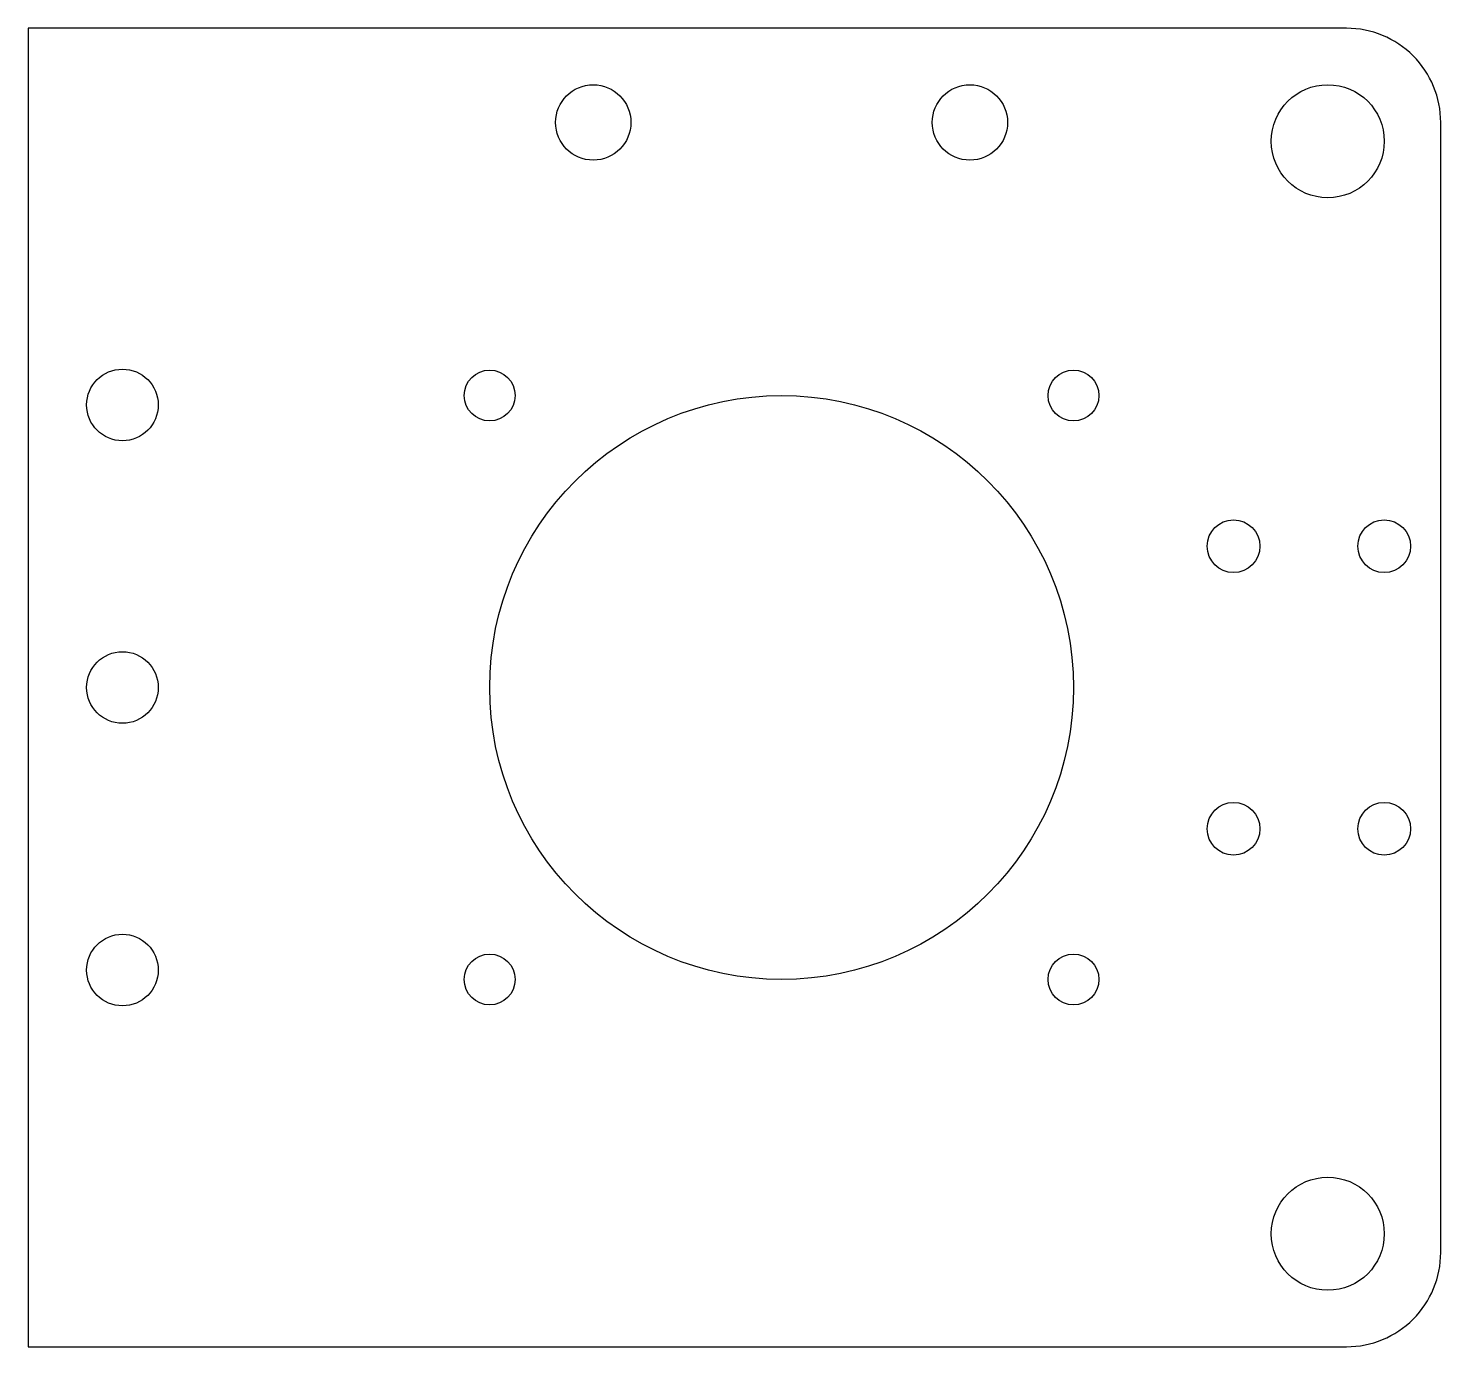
# Model space of a CAD drawing. Header units: millimetres. Extents: x 0 to 75, y 0 to 70.
import ezdxf

# ---------------------------------------------------------------- set-up
doc = ezdxf.new("R2010")
doc.units = ezdxf.units.MM

msp = doc.modelspace()

# ---------------------------------------------------------------- linework, layer by layer
msp.add_lwpolyline([(0, 0), (70, 0, 0.414214), (75, 5), (75, 65, 0.414214), (70, 70), (0, 70)], format="xyb", close=True)
for centre, radius in [((30, 65), 2), ((50, 65), 2), ((69, 64), 3), ((5, 50), 1.9), ((24.5, 50.5), 1.35), ((55.5, 50.5), 1.35), ((40, 35), 15.5), ((64, 42.5), 1.4), ((72, 42.5), 1.4), ((5, 35), 1.9), ((64, 27.5), 1.4), ((72, 27.5), 1.4), ((5, 20), 1.9), ((24.5, 19.5), 1.35), ((55.5, 19.5), 1.35), ((69, 6), 3)]:
    msp.add_circle(centre, radius)

doc.saveas('drawing.dxf')
